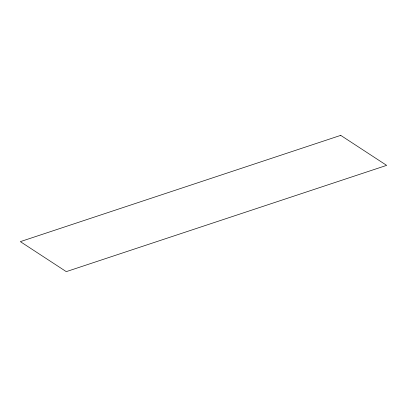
<?xml version="1.0" encoding="UTF-8"?>
<svg xmlns="http://www.w3.org/2000/svg" width="407" height="407" viewBox="0 0 407 407"><rect width="100%" height="100%" fill="white"/><g stroke="black" fill="none" stroke-linecap="round" stroke-linejoin="round"><path stroke-width="0.61" d="M340.725 135.368L20.35 241.631L66.275 271.632L386.65 165.369L340.725 135.368"/></g></svg>
